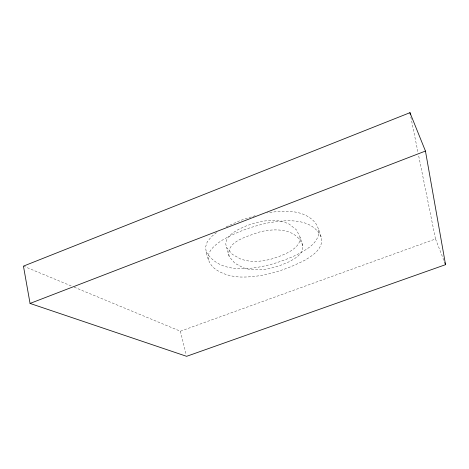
<?xml version="1.0" encoding="UTF-8"?>
<svg xmlns="http://www.w3.org/2000/svg" width="469" height="469" viewBox="0 0 469 469"><rect width="100%" height="100%" fill="white"/><g stroke="black" fill="none" stroke-linecap="round" stroke-linejoin="round"><path stroke-width="0.35" stroke-dasharray="2.35 1.76" d="M300.025 237.062L299.967 240.544L298.554 243.95L295.769 247.269L291.589 250.505L285.908 253.653L278.598 256.719L271.035 259.169L264 260.694L257.475 261.385L251.454 261.339L245.914 260.576L240.837 259.117L232.354 254.38L226.65 247.573L225.741 243.986L226.38 240.321L228.696 236.605L232.823 232.864L238.914 229.159L247.099 225.56L255.851 222.693L264.041 221.016L271.539 220.424L278.246 220.788L284.114 222.025L289.115 224.041L296.431 229.857L300.025 237.062L302.822 245.768L302.728 249.15L301.28 252.474L298.46 255.728L294.239 258.917L288.523 262.03L281.171 265.079L273.574 267.535L266.515 269.083L259.973 269.822L253.946 269.833L248.406 269.147L243.329 267.781L234.881 263.261L229.23 256.701L226.65 247.573M216.619 232.583L211.46 236.628L207.234 241.91L205.545 247.028C206.606 255.523 208.512 264.962 216.361 269.804C223.138 274.353 231.158 276.37 239.219 276.986C262.329 277.836 285.052 270.39 305.395 259.92C312.319 255.652 320.397 250.458 321.728 241.74C321.247 235.174 318.773 228.89 315.649 223.15C304.129 209.145 283.552 210.141 267.318 212.914M226.164 226.826L240.398 220.436L255.458 215.593M74.184 287.169L180.383 331.214L435.508 238.973L418.524 155.022M23.45 266.128L71.476 286.043M206.249 251.935C220.049 274.734 252.269 269.657 273.925 263.584C286.377 259.586 298.847 254.902 309.505 247.163C315.274 242.795 320.603 235.801 318.228 228.186M321.148 236.956C311.744 216.948 284.794 219.768 266.726 223.18C250.763 226.844 235.139 232.454 221.046 240.89C215.535 244.818 209.455 249.303 208.089 256.373L208.746 261.139M302.822 245.768C296.543 227.705 273.96 228.133 258.718 232.214C248.353 236.405 225.337 241.142 229.23 256.701M435.508 238.973L444.495 261.966M180.383 331.214L186.269 354.922M410.832 116.992L417.943 152.149"/><path stroke-width="0.7" d="M409.959 112.683L23.45 266.128L30.057 303.431L186.615 356.317L445.55 264.668L425.453 151.047L409.959 112.683L410.393 114.841M30.057 303.431L425.453 151.047M444.759 262.64L445.55 264.668"/></g></svg>
